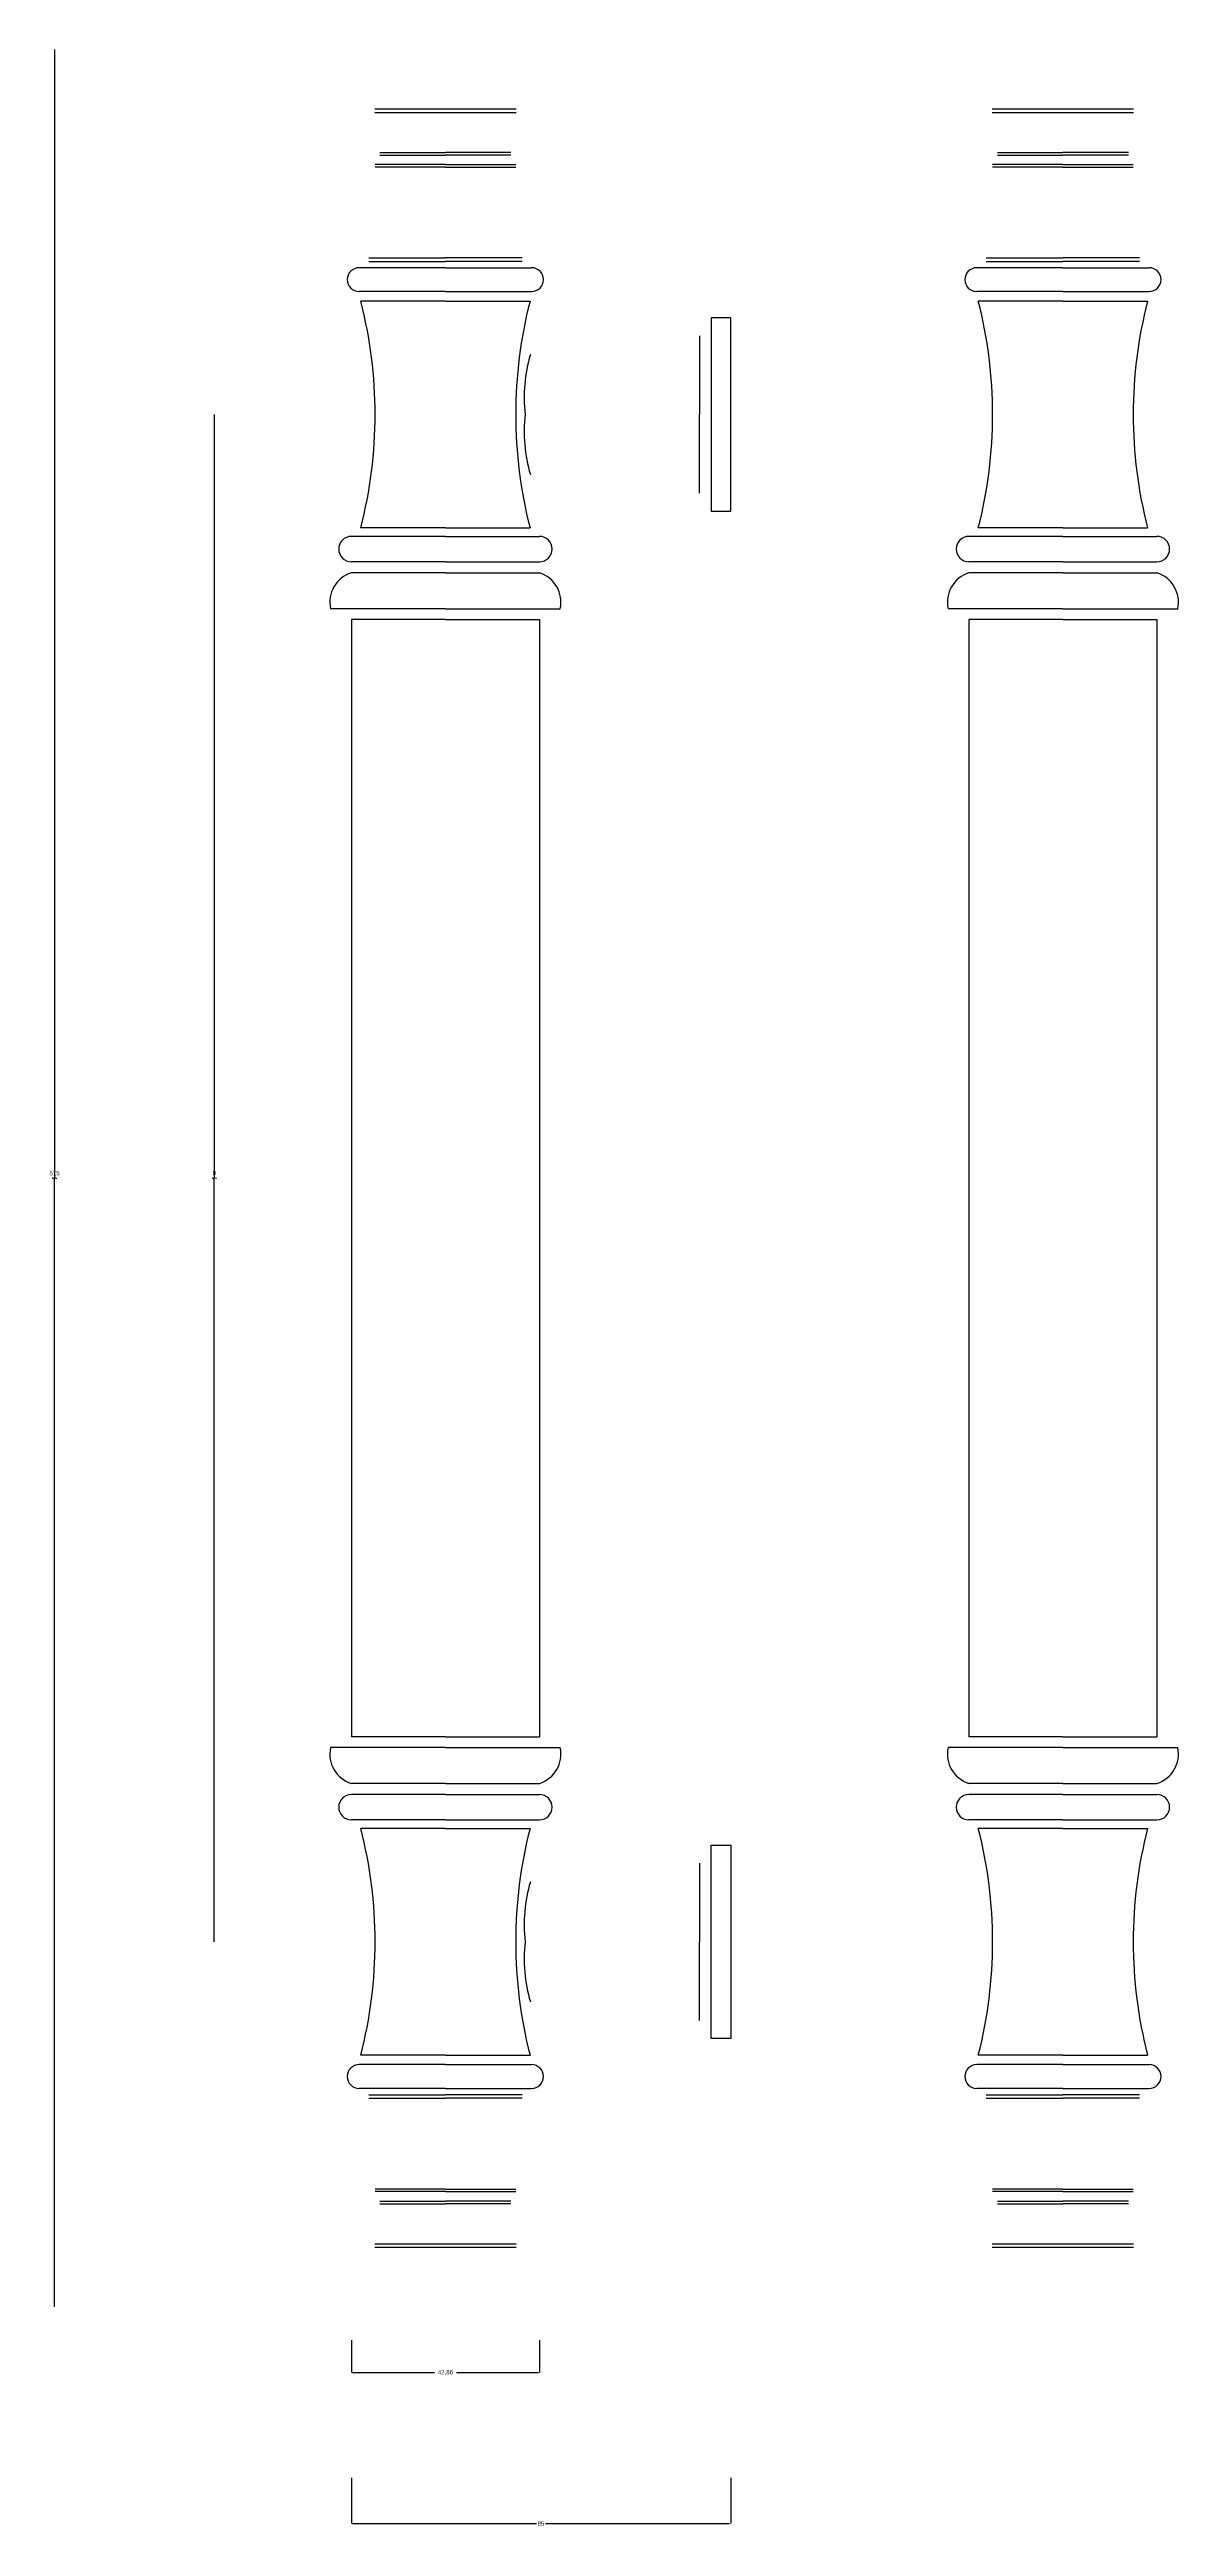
# Model space of a CAD drawing. Header units: metres. Extents: x 589 to 847, y 239 to 804.
import ezdxf

# ---------------------------------------------------------------- set-up
doc = ezdxf.new("R2010")
doc.units = ezdxf.units.M
for name, color, linetype in [('3', 3, 'Continuous'), ('7', 7, 'Continuous'), ('DIM', 3, 'Continuous')]:
    doc.layers.add(name, color=color, linetype=linetype)
doc.dimstyles.get("Standard").update_dxf_attribs({"dimtxt": 2.5, "dimasz": 2.5, "dimexe": 1.25, "dimexo": 0.625, "dimtad": 1, "dimcen": 2.5, "dimazin": 3, "dimtfac": 1, "dimtmove": 0, "dimatfit": 3})

# ---------------------------------------------------------------- blocks, each defined once
blk = doc.blocks.new('*D1')
for p, q in [((590.42, 803.81), (590.42, 546.67)), ((590.17, 546.67), (589.92, 546.67)), ((590.42, 289.52), (590.42, 546.67)), ((590.42, 546.67), (590.42, 546.67)), ((590.67, 546.67), (590.92, 546.67))]:
    blk.add_line(p, q)
at = {"layer": 'Defpoints'}
for p in [(590.42, 803.81), (590.42, 546.67), (590.42, 289.52)]:
    blk.add_point(p, dxfattribs=at)
at = {"layer": 'DIM', "insert": (590.42, 547.795), "char_height": 1, "attachment_point": 5}
blk.add_mtext('515', dxfattribs=at)
blk = doc.blocks.new('*D2')
for p, q in [((658.07, 250.49), (658.07, 240.1)), ((744.52, 250.49), (744.52, 240.1)), ((658.32, 240.1), (700.295, 240.1)), ((702.295, 240.1), (744.27, 240.1))]:
    blk.add_line(p, q)
at = {"layer": 'Defpoints'}
for p in [(658.07, 250.49), (744.52, 250.49), (658.07, 240.1)]:
    blk.add_point(p, dxfattribs=at)
at = {"layer": 'DIM', "insert": (701.295, 240.1), "char_height": 1, "attachment_point": 5}
blk.add_mtext('85', dxfattribs=at)
blk = doc.blocks.new('*D3')
for p, q in [((626.83, 720.67), (626.83, 546.67)), ((626.58, 546.67), (626.33, 546.67)), ((626.83, 372.67), (626.83, 546.67)), ((626.83, 546.67), (626.83, 546.67)), ((627.08, 546.67), (627.33, 546.67))]:
    blk.add_line(p, q)
at = {"layer": 'Defpoints'}
for p in [(626.83, 720.67), (626.83, 546.67), (626.83, 372.67)]:
    blk.add_point(p, dxfattribs=at)
at = {"layer": 'DIM', "insert": (626.83, 547.795), "char_height": 1, "attachment_point": 5}
blk.add_mtext('0', dxfattribs=at)
blk = doc.blocks.new('*D4')
for p, q in [((658.07, 281.89), (658.07, 274.5)), ((700.93, 281.89), (700.93, 274.5)), ((658.32, 274.5), (677, 274.5)), ((682, 274.5), (700.68, 274.5))]:
    blk.add_line(p, q)
at = {"layer": 'Defpoints'}
for p in [(658.07, 281.89), (700.93, 281.89), (658.07, 274.5)]:
    blk.add_point(p, dxfattribs=at)
at = {"layer": 'DIM', "insert": (679.5, 274.5), "char_height": 1, "attachment_point": 5}
blk.add_mtext('42,86', dxfattribs=at)

msp = doc.modelspace()

# ---------------------------------------------------------------- linework, layer by layer
at = {"layer": '3'}
for p, q in [((663.39, 790.28), (695.6, 790.28)), ((804.12, 790.28), (836.33, 790.28)), ((663.39, 789.49), (695.6, 789.49)), ((804.12, 789.49), (836.33, 789.49)), ((664.56, 780.37), (679.5, 780.37)), ((664.56, 779.78), (679.5, 779.78)), ((694.44, 780.37), (679.5, 780.37)), ((694.44, 779.78), (679.5, 779.78)), ((805.29, 780.37), (820.23, 780.37)), ((805.29, 779.78), (820.23, 779.78)), ((835.17, 780.37), (820.23, 780.37)), ((835.17, 779.78), (820.23, 779.78)), ((679.5, 777.6), (663.48, 777.6)), ((679.5, 777.01), (663.48, 777.01)), ((679.5, 777.6), (695.52, 777.6)), ((679.5, 777.01), (695.52, 777.01)), ((820.23, 777.6), (804.21, 777.6)), ((820.23, 777.01), (804.21, 777.01)), ((820.23, 777.6), (836.25, 777.6)), ((820.23, 777.01), (836.25, 777.01)), ((662.03, 756.33), (679.5, 756.33)), ((696.97, 756.33), (679.5, 756.33)), ((802.76, 756.33), (820.23, 756.33)), ((837.7, 756.33), (820.23, 756.33)), ((679.5, 754.09), (659.85, 754.09)), ((662.03, 755.54), (679.5, 755.54)), ((696.97, 755.54), (679.5, 755.54)), ((679.5, 754.09), (699.15, 754.09)), ((820.23, 754.09), (800.58, 754.09)), ((802.76, 755.54), (820.23, 755.54)), ((837.7, 755.54), (820.23, 755.54)), ((820.23, 754.09), (839.87, 754.09)), ((679.5, 748.66), (659.85, 748.66)), ((679.5, 746.49), (660.22, 746.49)), ((679.5, 748.66), (699.15, 748.66)), ((679.5, 746.49), (698.78, 746.49)), ((820.23, 748.66), (800.58, 748.66)), ((820.23, 746.49), (800.95, 746.49)), ((820.23, 748.66), (839.87, 748.66)), ((820.23, 746.49), (839.51, 746.49)), ((679.5, 694.84), (660.22, 694.84)), ((679.5, 694.84), (698.78, 694.84)), ((820.23, 694.84), (800.95, 694.84)), ((820.23, 694.84), (839.51, 694.84)), ((679.5, 692.89), (658.07, 692.89)), ((679.5, 692.89), (700.93, 692.89)), ((820.23, 692.89), (798.8, 692.89)), ((820.23, 692.89), (841.66, 692.89)), ((679.5, 687.1), (658.07, 687.1)), ((679.5, 684.57), (658.07, 684.57)), ((679.5, 687.1), (700.93, 687.1)), ((679.5, 684.57), (700.93, 684.57)), ((820.23, 687.1), (798.8, 687.1)), ((820.23, 684.57), (798.8, 684.57)), ((820.23, 687.1), (841.66, 687.1)), ((820.23, 684.57), (841.66, 684.57)), ((679.5, 676.41), (653.33, 676.41)), ((679.5, 673.95), (658.07, 673.95)), ((679.5, 676.41), (705.67, 676.41)), ((679.5, 673.95), (700.93, 673.95)), ((820.23, 676.41), (794.06, 676.41)), ((820.23, 673.95), (798.8, 673.95)), ((820.23, 676.41), (846.4, 676.41)), ((820.23, 673.95), (841.66, 673.95)), ((679.5, 419.38), (658.07, 419.38)), ((679.5, 419.38), (700.93, 419.38)), ((820.23, 419.38), (798.8, 419.38)), ((820.23, 419.38), (841.66, 419.38)), ((679.5, 416.92), (653.33, 416.92)), ((679.5, 416.92), (705.67, 416.92)), ((820.23, 416.92), (794.06, 416.92)), ((820.23, 416.92), (846.4, 416.92)), ((679.5, 408.76), (658.07, 408.76)), ((679.5, 408.76), (700.93, 408.76)), ((820.23, 408.76), (798.8, 408.76)), ((820.23, 408.76), (841.66, 408.76)), ((679.5, 406.23), (658.07, 406.23)), ((679.5, 406.23), (700.93, 406.23)), ((820.23, 406.23), (798.8, 406.23)), ((820.23, 406.23), (841.66, 406.23)), ((679.5, 400.44), (658.07, 400.44)), ((679.5, 398.49), (660.22, 398.49)), ((679.5, 400.44), (700.93, 400.44)), ((679.5, 398.49), (698.78, 398.49)), ((820.23, 400.44), (798.8, 400.44)), ((820.23, 398.49), (800.95, 398.49)), ((820.23, 400.44), (841.66, 400.44)), ((820.23, 398.49), (839.51, 398.49)), ((679.5, 344.67), (659.85, 344.67)), ((679.5, 346.84), (660.22, 346.84)), ((679.5, 346.84), (698.78, 346.84)), ((679.5, 344.67), (699.15, 344.67)), ((820.23, 344.67), (800.58, 344.67)), ((820.23, 346.84), (800.95, 346.84)), ((820.23, 346.84), (839.51, 346.84)), ((820.23, 344.67), (839.87, 344.67)), ((679.5, 339.24), (659.85, 339.24)), ((679.5, 339.24), (699.15, 339.24)), ((820.23, 339.24), (800.58, 339.24)), ((820.23, 339.24), (839.87, 339.24)), ((662.03, 337.8), (679.5, 337.8)), ((662.03, 337), (679.5, 337)), ((696.97, 337.8), (679.5, 337.8)), ((696.97, 337), (679.5, 337)), ((802.76, 337.8), (820.23, 337.8)), ((802.76, 337), (820.23, 337)), ((837.7, 337.8), (820.23, 337.8)), ((837.7, 337), (820.23, 337)), ((679.5, 316.32), (663.48, 316.32)), ((679.5, 316.32), (695.52, 316.32)), ((820.23, 316.32), (804.21, 316.32)), ((820.23, 316.32), (836.25, 316.32)), ((679.5, 315.73), (663.48, 315.73)), ((664.56, 313.56), (679.5, 313.56)), ((664.56, 312.96), (679.5, 312.96)), ((679.5, 315.73), (695.52, 315.73)), ((694.44, 313.56), (679.5, 313.56)), ((694.44, 312.96), (679.5, 312.96)), ((820.23, 315.73), (804.21, 315.73)), ((805.29, 313.56), (820.23, 313.56)), ((805.29, 312.96), (820.23, 312.96)), ((820.23, 315.73), (836.25, 315.73)), ((835.17, 313.56), (820.23, 313.56)), ((835.17, 312.96), (820.23, 312.96)), ((663.39, 303.85), (695.6, 303.85)), ((663.39, 303.05), (695.6, 303.05)), ((804.12, 303.85), (836.33, 303.85)), ((804.12, 303.05), (836.33, 303.05))]:
    msp.add_line(p, q, dxfattribs=at)
at = {"layer": '7'}
for p, q in [((737.42, 738.58), (737.42, 720.67)), ((737.42, 702.76), (737.42, 720.67)), ((658.07, 673.95), (658.07, 419.38)), ((700.93, 673.95), (700.93, 419.38)), ((798.8, 673.95), (798.8, 419.38)), ((841.66, 673.95), (841.66, 419.38)), ((737.42, 390.58), (737.42, 372.67)), ((737.42, 354.76), (737.42, 372.67))]:
    msp.add_line(p, q, dxfattribs=at)
for points in [[(744.52, 742.67), (740.08, 742.67), (740.08, 698.66), (744.52, 698.66)], [(744.52, 350.66), (740.08, 350.66), (740.08, 394.67), (744.52, 394.67)]]:
    msp.add_lwpolyline(points, close=True, dxfattribs=at)
for centre, radius, start, end in [((659.85, 751.38), 2.71, 90, 270), ((699.15, 751.38), 2.71, 270, 90), ((800.58, 751.38), 2.71, 90, 270), ((839.87, 751.38), 2.71, 270, 90), ((559.55, 720.67), 103.93, 345.61, 14.39), ((799.45, 720.67), 103.93, 165.61, 194.39), ((700.28, 720.67), 103.93, 345.61, 14.39), ((940.18, 720.67), 103.93, 165.61, 194.39), ((731.23, 724.66), 33.79, 163.34, 186.79), ((731.23, 716.67), 33.79, 173.21, 196.66), ((658.07, 690), 2.89, 90, 270), ((700.93, 690), 2.89, 270, 90), ((798.8, 690), 2.89, 90, 270), ((841.66, 690), 2.89, 270, 90), ((660.17, 677.89), 7.01, 107.47, 192.2), ((698.83, 677.89), 7.01, 347.8, 72.53), ((800.9, 677.89), 7.01, 107.47, 192.2), ((839.55, 677.89), 7.01, 347.8, 72.53), ((660.17, 415.44), 7.01, 167.8, 252.53), ((698.83, 415.44), 7.01, 287.47, 12.2), ((800.9, 415.44), 7.01, 167.8, 252.53), ((839.55, 415.44), 7.01, 287.47, 12.2), ((658.07, 403.33), 2.89, 90, 270), ((700.93, 403.33), 2.89, 270, 90), ((798.8, 403.33), 2.89, 90, 270), ((841.66, 403.33), 2.89, 270, 90), ((559.55, 372.67), 103.93, 345.61, 14.39), ((799.45, 372.67), 103.93, 165.61, 194.39), ((700.28, 372.67), 103.93, 345.61, 14.39), ((940.18, 372.67), 103.93, 165.61, 194.39), ((731.23, 376.66), 33.79, 163.34, 186.79), ((731.23, 368.67), 33.79, 173.21, 196.66), ((659.85, 341.96), 2.71, 90, 270), ((699.15, 341.96), 2.71, 270, 90), ((800.58, 341.96), 2.71, 90, 270), ((839.87, 341.96), 2.71, 270, 90)]:
    msp.add_arc(centre, radius, start, end, dxfattribs=at)

# ---------------------------------------------------------------- dimensions: what is measured, and where the dimension line sits
at = {"layer": 'DIM'}
for base, p1, p2, text, picture, middle in [((590.42, 546.67), (590.42, 803.81), (590.42, 289.52), '515', '*D1', (590.42, 547.795)), ((658.07, 240.1), (658.07, 250.49), (744.52, 250.49), '85', '*D2', (701.295, 240.1))]:
    dim = msp.add_linear_dim(base=base, p1=p1, p2=p2, text=text, dimstyle='Standard', dxfattribs=at)
    dim.commit()
    dim.dimension.update_dxf_attribs({"geometry": picture, "text_midpoint": middle})
for base, p1, p2, picture, middle in [((626.83, 546.67), (626.83, 720.67), (626.83, 372.67), '*D3', (626.83, 547.795)), ((658.07, 274.5), (658.07, 281.89), (700.93, 281.89), '*D4', (679.5, 274.5))]:
    dim = msp.add_linear_dim(base=base, p1=p1, p2=p2, dimstyle='Standard', dxfattribs=at)
    dim.commit()
    dim.dimension.update_dxf_attribs({"geometry": picture, "text_midpoint": middle})

doc.saveas('drawing.dxf')
